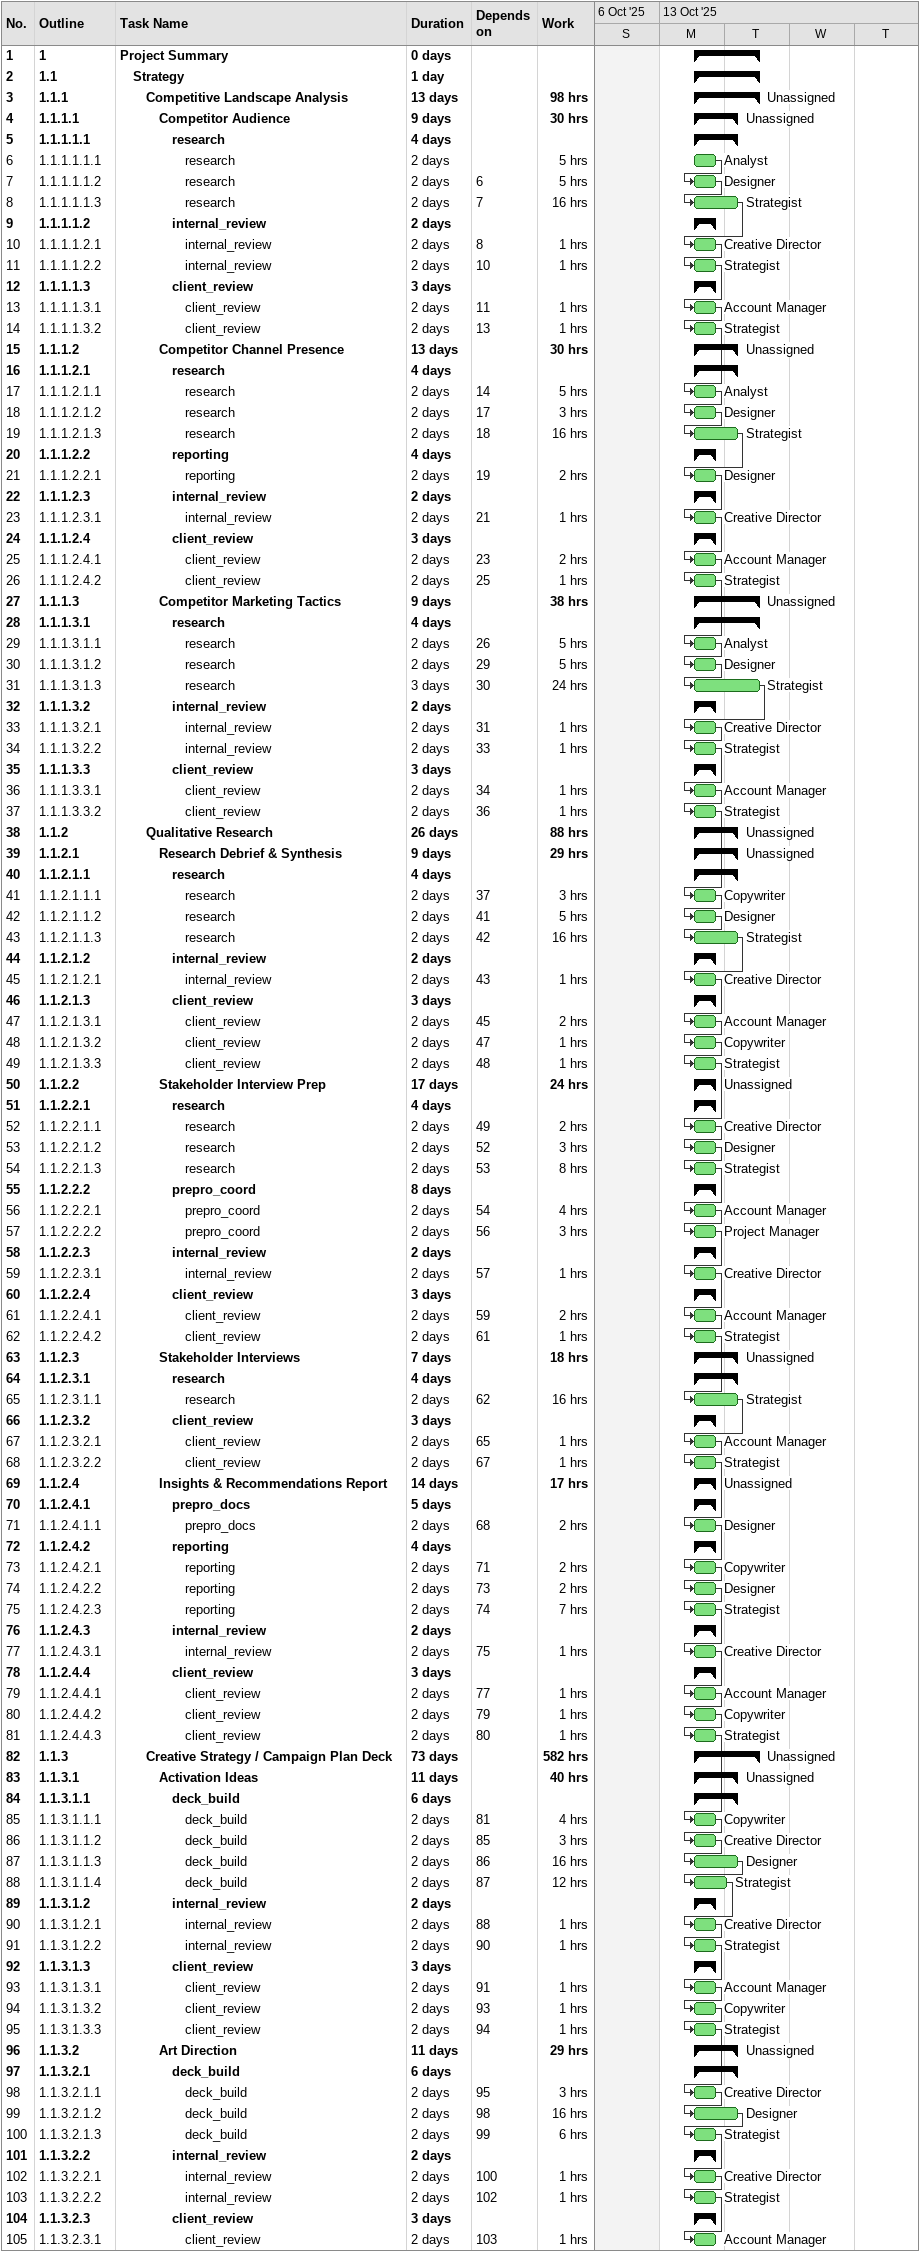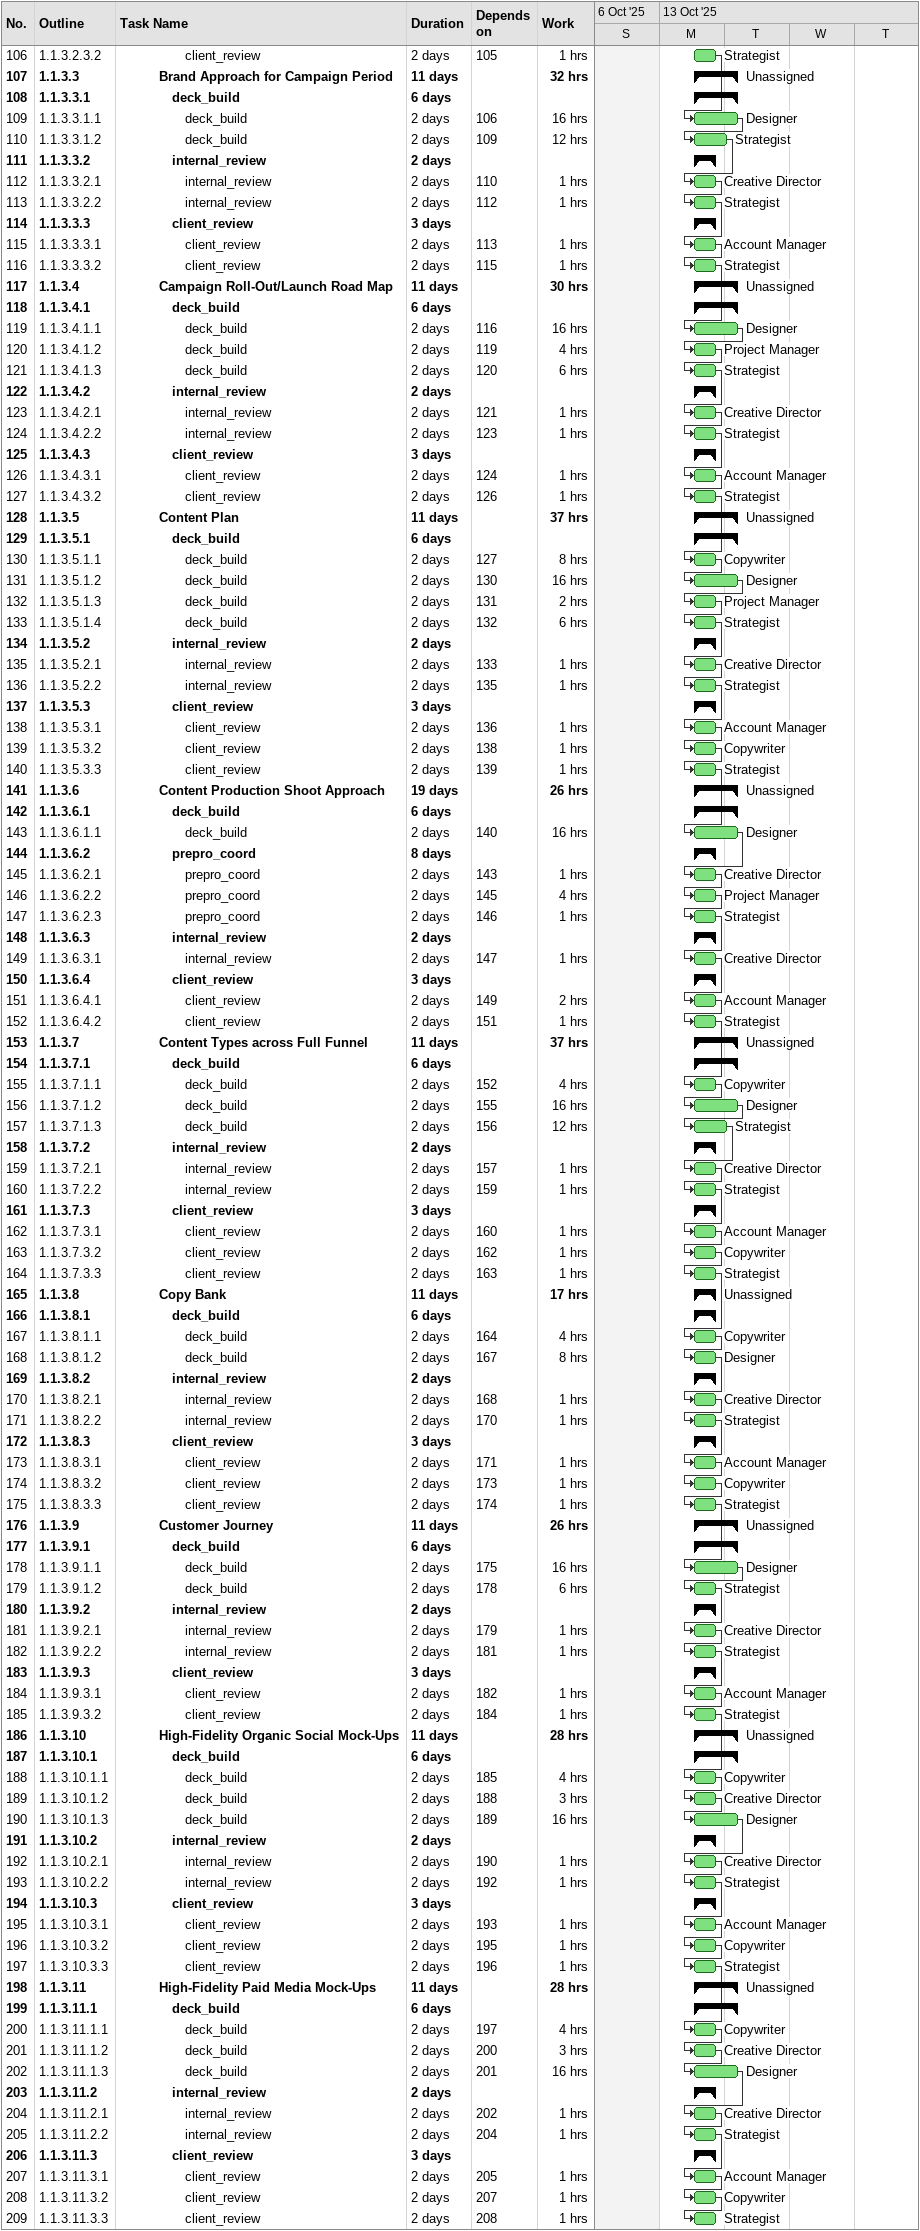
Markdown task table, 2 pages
| ID | WBS | Task | Duration | Start | Finish | Predecessors | Resources | Work (h) |
|---|---|---|---|---|---|---|---|---|
| 1 | 1 | **Project Summary** | 0d | 2025-10-13 | 2025-10-14 |  |  |  |
| 2 | 1.1 | **Strategy** | 1d | 2025-10-13 | 2025-10-14 |  |  |  |
| 3 | 1.1.1 | **Competitive Landscape Analysis** | 13d | 2025-10-13 | 2025-10-14 |  | Unassigned | 98 |
| 4 | 1.1.1.1 | **Competitor Audience** | 9d | 2025-10-13 | 2025-10-14 |  | Unassigned | 30 |
| 5 | 1.1.1.1.1 | **research** | 4d | 2025-10-13 | 2025-10-14 |  |  |  |
| 6 | 1.1.1.1.1.1 | research | 2d | 2025-10-13 | 2025-10-13 |  | Analyst | 5 |
| 7 | 1.1.1.1.1.2 | research | 2d | 2025-10-13 | 2025-10-13 | 6 | Designer | 5 |
| 8 | 1.1.1.1.1.3 | research | 2d | 2025-10-13 | 2025-10-14 | 7 | Strategist | 16 |
| 9 | 1.1.1.1.2 | **internal_review** | 2d | 2025-10-13 | 2025-10-13 |  |  |  |
| 10 | 1.1.1.1.2.1 | internal_review | 2d | 2025-10-13 | 2025-10-13 | 8 | Creative Director | 1 |
| 11 | 1.1.1.1.2.2 | internal_review | 2d | 2025-10-13 | 2025-10-13 | 10 | Strategist | 1 |
| 12 | 1.1.1.1.3 | **client_review** | 3d | 2025-10-13 | 2025-10-13 |  |  |  |
| 13 | 1.1.1.1.3.1 | client_review | 2d | 2025-10-13 | 2025-10-13 | 11 | Account Manager | 1 |
| 14 | 1.1.1.1.3.2 | client_review | 2d | 2025-10-13 | 2025-10-13 | 13 | Strategist | 1 |
| 15 | 1.1.1.2 | **Competitor Channel Presence** | 13d | 2025-10-13 | 2025-10-14 |  | Unassigned | 30 |
| 16 | 1.1.1.2.1 | **research** | 4d | 2025-10-13 | 2025-10-14 |  |  |  |
| 17 | 1.1.1.2.1.1 | research | 2d | 2025-10-13 | 2025-10-13 | 14 | Analyst | 5 |
| 18 | 1.1.1.2.1.2 | research | 2d | 2025-10-13 | 2025-10-13 | 17 | Designer | 3 |
| 19 | 1.1.1.2.1.3 | research | 2d | 2025-10-13 | 2025-10-14 | 18 | Strategist | 16 |
| 20 | 1.1.1.2.2 | **reporting** | 4d | 2025-10-13 | 2025-10-13 |  |  |  |
| 21 | 1.1.1.2.2.1 | reporting | 2d | 2025-10-13 | 2025-10-13 | 19 | Designer | 2 |
| 22 | 1.1.1.2.3 | **internal_review** | 2d | 2025-10-13 | 2025-10-13 |  |  |  |
| 23 | 1.1.1.2.3.1 | internal_review | 2d | 2025-10-13 | 2025-10-13 | 21 | Creative Director | 1 |
| 24 | 1.1.1.2.4 | **client_review** | 3d | 2025-10-13 | 2025-10-13 |  |  |  |
| 25 | 1.1.1.2.4.1 | client_review | 2d | 2025-10-13 | 2025-10-13 | 23 | Account Manager | 2 |
| 26 | 1.1.1.2.4.2 | client_review | 2d | 2025-10-13 | 2025-10-13 | 25 | Strategist | 1 |
| 27 | 1.1.1.3 | **Competitor Marketing Tactics** | 9d | 2025-10-13 | 2025-10-14 |  | Unassigned | 38 |
| 28 | 1.1.1.3.1 | **research** | 4d | 2025-10-13 | 2025-10-14 |  |  |  |
| 29 | 1.1.1.3.1.1 | research | 2d | 2025-10-13 | 2025-10-13 | 26 | Analyst | 5 |
| 30 | 1.1.1.3.1.2 | research | 2d | 2025-10-13 | 2025-10-13 | 29 | Designer | 5 |
| 31 | 1.1.1.3.1.3 | research | 3d | 2025-10-13 | 2025-10-14 | 30 | Strategist | 24 |
| 32 | 1.1.1.3.2 | **internal_review** | 2d | 2025-10-13 | 2025-10-13 |  |  |  |
| 33 | 1.1.1.3.2.1 | internal_review | 2d | 2025-10-13 | 2025-10-13 | 31 | Creative Director | 1 |
| 34 | 1.1.1.3.2.2 | internal_review | 2d | 2025-10-13 | 2025-10-13 | 33 | Strategist | 1 |
| 35 | 1.1.1.3.3 | **client_review** | 3d | 2025-10-13 | 2025-10-13 |  |  |  |
| 36 | 1.1.1.3.3.1 | client_review | 2d | 2025-10-13 | 2025-10-13 | 34 | Account Manager | 1 |
| 37 | 1.1.1.3.3.2 | client_review | 2d | 2025-10-13 | 2025-10-13 | 36 | Strategist | 1 |
| 38 | 1.1.2 | **Qualitative Research** | 26d | 2025-10-13 | 2025-10-14 |  | Unassigned | 88 |
| 39 | 1.1.2.1 | **Research Debrief & Synthesis** | 9d | 2025-10-13 | 2025-10-14 |  | Unassigned | 29 |
| 40 | 1.1.2.1.1 | **research** | 4d | 2025-10-13 | 2025-10-14 |  |  |  |
| 41 | 1.1.2.1.1.1 | research | 2d | 2025-10-13 | 2025-10-13 | 37 | Copywriter | 3 |
| 42 | 1.1.2.1.1.2 | research | 2d | 2025-10-13 | 2025-10-13 | 41 | Designer | 5 |
| 43 | 1.1.2.1.1.3 | research | 2d | 2025-10-13 | 2025-10-14 | 42 | Strategist | 16 |
| 44 | 1.1.2.1.2 | **internal_review** | 2d | 2025-10-13 | 2025-10-13 |  |  |  |
| 45 | 1.1.2.1.2.1 | internal_review | 2d | 2025-10-13 | 2025-10-13 | 43 | Creative Director | 1 |
| 46 | 1.1.2.1.3 | **client_review** | 3d | 2025-10-13 | 2025-10-13 |  |  |  |
| 47 | 1.1.2.1.3.1 | client_review | 2d | 2025-10-13 | 2025-10-13 | 45 | Account Manager | 2 |
| 48 | 1.1.2.1.3.2 | client_review | 2d | 2025-10-13 | 2025-10-13 | 47 | Copywriter | 1 |
| 49 | 1.1.2.1.3.3 | client_review | 2d | 2025-10-13 | 2025-10-13 | 48 | Strategist | 1 |
| 50 | 1.1.2.2 | **Stakeholder Interview Prep** | 17d | 2025-10-13 | 2025-10-13 |  | Unassigned | 24 |
| 51 | 1.1.2.2.1 | **research** | 4d | 2025-10-13 | 2025-10-13 |  |  |  |
| 52 | 1.1.2.2.1.1 | research | 2d | 2025-10-13 | 2025-10-13 | 49 | Creative Director | 2 |
| 53 | 1.1.2.2.1.2 | research | 2d | 2025-10-13 | 2025-10-13 | 52 | Designer | 3 |
| 54 | 1.1.2.2.1.3 | research | 2d | 2025-10-13 | 2025-10-13 | 53 | Strategist | 8 |
| 55 | 1.1.2.2.2 | **prepro_coord** | 8d | 2025-10-13 | 2025-10-13 |  |  |  |
| 56 | 1.1.2.2.2.1 | prepro_coord | 2d | 2025-10-13 | 2025-10-13 | 54 | Account Manager | 4 |
| 57 | 1.1.2.2.2.2 | prepro_coord | 2d | 2025-10-13 | 2025-10-13 | 56 | Project Manager | 3 |
| 58 | 1.1.2.2.3 | **internal_review** | 2d | 2025-10-13 | 2025-10-13 |  |  |  |
| 59 | 1.1.2.2.3.1 | internal_review | 2d | 2025-10-13 | 2025-10-13 | 57 | Creative Director | 1 |
| 60 | 1.1.2.2.4 | **client_review** | 3d | 2025-10-13 | 2025-10-13 |  |  |  |
| 61 | 1.1.2.2.4.1 | client_review | 2d | 2025-10-13 | 2025-10-13 | 59 | Account Manager | 2 |
| 62 | 1.1.2.2.4.2 | client_review | 2d | 2025-10-13 | 2025-10-13 | 61 | Strategist | 1 |
| 63 | 1.1.2.3 | **Stakeholder Interviews** | 7d | 2025-10-13 | 2025-10-14 |  | Unassigned | 18 |
| 64 | 1.1.2.3.1 | **research** | 4d | 2025-10-13 | 2025-10-14 |  |  |  |
| 65 | 1.1.2.3.1.1 | research | 2d | 2025-10-13 | 2025-10-14 | 62 | Strategist | 16 |
| 66 | 1.1.2.3.2 | **client_review** | 3d | 2025-10-13 | 2025-10-13 |  |  |  |
| 67 | 1.1.2.3.2.1 | client_review | 2d | 2025-10-13 | 2025-10-13 | 65 | Account Manager | 1 |
| 68 | 1.1.2.3.2.2 | client_review | 2d | 2025-10-13 | 2025-10-13 | 67 | Strategist | 1 |
| 69 | 1.1.2.4 | **Insights & Recommendations Report** | 14d | 2025-10-13 | 2025-10-13 |  | Unassigned | 17 |
| 70 | 1.1.2.4.1 | **prepro_docs** | 5d | 2025-10-13 | 2025-10-13 |  |  |  |
| 71 | 1.1.2.4.1.1 | prepro_docs | 2d | 2025-10-13 | 2025-10-13 | 68 | Designer | 2 |
| 72 | 1.1.2.4.2 | **reporting** | 4d | 2025-10-13 | 2025-10-13 |  |  |  |
| 73 | 1.1.2.4.2.1 | reporting | 2d | 2025-10-13 | 2025-10-13 | 71 | Copywriter | 2 |
| 74 | 1.1.2.4.2.2 | reporting | 2d | 2025-10-13 | 2025-10-13 | 73 | Designer | 2 |
| 75 | 1.1.2.4.2.3 | reporting | 2d | 2025-10-13 | 2025-10-13 | 74 | Strategist | 7 |
| 76 | 1.1.2.4.3 | **internal_review** | 2d | 2025-10-13 | 2025-10-13 |  |  |  |
| 77 | 1.1.2.4.3.1 | internal_review | 2d | 2025-10-13 | 2025-10-13 | 75 | Creative Director | 1 |
| 78 | 1.1.2.4.4 | **client_review** | 3d | 2025-10-13 | 2025-10-13 |  |  |  |
| 79 | 1.1.2.4.4.1 | client_review | 2d | 2025-10-13 | 2025-10-13 | 77 | Account Manager | 1 |
| 80 | 1.1.2.4.4.2 | client_review | 2d | 2025-10-13 | 2025-10-13 | 79 | Copywriter | 1 |
| 81 | 1.1.2.4.4.3 | client_review | 2d | 2025-10-13 | 2025-10-13 | 80 | Strategist | 1 |
| 82 | 1.1.3 | **Creative Strategy / Campaign Plan Deck** | 73d | 2025-10-13 | 2025-10-14 |  | Unassigned | 582 |
| 83 | 1.1.3.1 | **Activation Ideas** | 11d | 2025-10-13 | 2025-10-14 |  | Unassigned | 40 |
| 84 | 1.1.3.1.1 | **deck_build** | 6d | 2025-10-13 | 2025-10-14 |  |  |  |
| 85 | 1.1.3.1.1.1 | deck_build | 2d | 2025-10-13 | 2025-10-13 | 81 | Copywriter | 4 |
| 86 | 1.1.3.1.1.2 | deck_build | 2d | 2025-10-13 | 2025-10-13 | 85 | Creative Director | 3 |
| 87 | 1.1.3.1.1.3 | deck_build | 2d | 2025-10-13 | 2025-10-14 | 86 | Designer | 16 |
| 88 | 1.1.3.1.1.4 | deck_build | 2d | 2025-10-13 | 2025-10-14 | 87 | Strategist | 12 |
| 89 | 1.1.3.1.2 | **internal_review** | 2d | 2025-10-13 | 2025-10-13 |  |  |  |
| 90 | 1.1.3.1.2.1 | internal_review | 2d | 2025-10-13 | 2025-10-13 | 88 | Creative Director | 1 |
| 91 | 1.1.3.1.2.2 | internal_review | 2d | 2025-10-13 | 2025-10-13 | 90 | Strategist | 1 |
| 92 | 1.1.3.1.3 | **client_review** | 3d | 2025-10-13 | 2025-10-13 |  |  |  |
| 93 | 1.1.3.1.3.1 | client_review | 2d | 2025-10-13 | 2025-10-13 | 91 | Account Manager | 1 |
| 94 | 1.1.3.1.3.2 | client_review | 2d | 2025-10-13 | 2025-10-13 | 93 | Copywriter | 1 |
| 95 | 1.1.3.1.3.3 | client_review | 2d | 2025-10-13 | 2025-10-13 | 94 | Strategist | 1 |
| 96 | 1.1.3.2 | **Art Direction** | 11d | 2025-10-13 | 2025-10-14 |  | Unassigned | 29 |
| 97 | 1.1.3.2.1 | **deck_build** | 6d | 2025-10-13 | 2025-10-14 |  |  |  |
| 98 | 1.1.3.2.1.1 | deck_build | 2d | 2025-10-13 | 2025-10-13 | 95 | Creative Director | 3 |
| 99 | 1.1.3.2.1.2 | deck_build | 2d | 2025-10-13 | 2025-10-14 | 98 | Designer | 16 |
| 100 | 1.1.3.2.1.3 | deck_build | 2d | 2025-10-13 | 2025-10-13 | 99 | Strategist | 6 |
| 101 | 1.1.3.2.2 | **internal_review** | 2d | 2025-10-13 | 2025-10-13 |  |  |  |
| 102 | 1.1.3.2.2.1 | internal_review | 2d | 2025-10-13 | 2025-10-13 | 100 | Creative Director | 1 |
| 103 | 1.1.3.2.2.2 | internal_review | 2d | 2025-10-13 | 2025-10-13 | 102 | Strategist | 1 |
| 104 | 1.1.3.2.3 | **client_review** | 3d | 2025-10-13 | 2025-10-13 |  |  |  |
| 105 | 1.1.3.2.3.1 | client_review | 2d | 2025-10-13 | 2025-10-13 | 103 | Account Manager | 1 |
| 106 | 1.1.3.2.3.2 | client_review | 2d | 2025-10-13 | 2025-10-13 | 105 | Strategist | 1 |
| 107 | 1.1.3.3 | **Brand Approach for Campaign Period** | 11d | 2025-10-13 | 2025-10-14 |  | Unassigned | 32 |
| 108 | 1.1.3.3.1 | **deck_build** | 6d | 2025-10-13 | 2025-10-14 |  |  |  |
| 109 | 1.1.3.3.1.1 | deck_build | 2d | 2025-10-13 | 2025-10-14 | 106 | Designer | 16 |
| 110 | 1.1.3.3.1.2 | deck_build | 2d | 2025-10-13 | 2025-10-14 | 109 | Strategist | 12 |
| 111 | 1.1.3.3.2 | **internal_review** | 2d | 2025-10-13 | 2025-10-13 |  |  |  |
| 112 | 1.1.3.3.2.1 | internal_review | 2d | 2025-10-13 | 2025-10-13 | 110 | Creative Director | 1 |
| 113 | 1.1.3.3.2.2 | internal_review | 2d | 2025-10-13 | 2025-10-13 | 112 | Strategist | 1 |
| 114 | 1.1.3.3.3 | **client_review** | 3d | 2025-10-13 | 2025-10-13 |  |  |  |
| 115 | 1.1.3.3.3.1 | client_review | 2d | 2025-10-13 | 2025-10-13 | 113 | Account Manager | 1 |
| 116 | 1.1.3.3.3.2 | client_review | 2d | 2025-10-13 | 2025-10-13 | 115 | Strategist | 1 |
| 117 | 1.1.3.4 | **Campaign Roll-Out/Launch Road Map** | 11d | 2025-10-13 | 2025-10-14 |  | Unassigned | 30 |
| 118 | 1.1.3.4.1 | **deck_build** | 6d | 2025-10-13 | 2025-10-14 |  |  |  |
| 119 | 1.1.3.4.1.1 | deck_build | 2d | 2025-10-13 | 2025-10-14 | 116 | Designer | 16 |
| 120 | 1.1.3.4.1.2 | deck_build | 2d | 2025-10-13 | 2025-10-13 | 119 | Project Manager | 4 |
| 121 | 1.1.3.4.1.3 | deck_build | 2d | 2025-10-13 | 2025-10-13 | 120 | Strategist | 6 |
| 122 | 1.1.3.4.2 | **internal_review** | 2d | 2025-10-13 | 2025-10-13 |  |  |  |
| 123 | 1.1.3.4.2.1 | internal_review | 2d | 2025-10-13 | 2025-10-13 | 121 | Creative Director | 1 |
| 124 | 1.1.3.4.2.2 | internal_review | 2d | 2025-10-13 | 2025-10-13 | 123 | Strategist | 1 |
| 125 | 1.1.3.4.3 | **client_review** | 3d | 2025-10-13 | 2025-10-13 |  |  |  |
| 126 | 1.1.3.4.3.1 | client_review | 2d | 2025-10-13 | 2025-10-13 | 124 | Account Manager | 1 |
| 127 | 1.1.3.4.3.2 | client_review | 2d | 2025-10-13 | 2025-10-13 | 126 | Strategist | 1 |
| 128 | 1.1.3.5 | **Content Plan** | 11d | 2025-10-13 | 2025-10-14 |  | Unassigned | 37 |
| 129 | 1.1.3.5.1 | **deck_build** | 6d | 2025-10-13 | 2025-10-14 |  |  |  |
| 130 | 1.1.3.5.1.1 | deck_build | 2d | 2025-10-13 | 2025-10-13 | 127 | Copywriter | 8 |
| 131 | 1.1.3.5.1.2 | deck_build | 2d | 2025-10-13 | 2025-10-14 | 130 | Designer | 16 |
| 132 | 1.1.3.5.1.3 | deck_build | 2d | 2025-10-13 | 2025-10-13 | 131 | Project Manager | 2 |
| 133 | 1.1.3.5.1.4 | deck_build | 2d | 2025-10-13 | 2025-10-13 | 132 | Strategist | 6 |
| 134 | 1.1.3.5.2 | **internal_review** | 2d | 2025-10-13 | 2025-10-13 |  |  |  |
| 135 | 1.1.3.5.2.1 | internal_review | 2d | 2025-10-13 | 2025-10-13 | 133 | Creative Director | 1 |
| 136 | 1.1.3.5.2.2 | internal_review | 2d | 2025-10-13 | 2025-10-13 | 135 | Strategist | 1 |
| 137 | 1.1.3.5.3 | **client_review** | 3d | 2025-10-13 | 2025-10-13 |  |  |  |
| 138 | 1.1.3.5.3.1 | client_review | 2d | 2025-10-13 | 2025-10-13 | 136 | Account Manager | 1 |
| 139 | 1.1.3.5.3.2 | client_review | 2d | 2025-10-13 | 2025-10-13 | 138 | Copywriter | 1 |
| 140 | 1.1.3.5.3.3 | client_review | 2d | 2025-10-13 | 2025-10-13 | 139 | Strategist | 1 |
| 141 | 1.1.3.6 | **Content Production Shoot Approach** | 19d | 2025-10-13 | 2025-10-14 |  | Unassigned | 26 |
| 142 | 1.1.3.6.1 | **deck_build** | 6d | 2025-10-13 | 2025-10-14 |  |  |  |
| 143 | 1.1.3.6.1.1 | deck_build | 2d | 2025-10-13 | 2025-10-14 | 140 | Designer | 16 |
| 144 | 1.1.3.6.2 | **prepro_coord** | 8d | 2025-10-13 | 2025-10-13 |  |  |  |
| 145 | 1.1.3.6.2.1 | prepro_coord | 2d | 2025-10-13 | 2025-10-13 | 143 | Creative Director | 1 |
| 146 | 1.1.3.6.2.2 | prepro_coord | 2d | 2025-10-13 | 2025-10-13 | 145 | Project Manager | 4 |
| 147 | 1.1.3.6.2.3 | prepro_coord | 2d | 2025-10-13 | 2025-10-13 | 146 | Strategist | 1 |
| 148 | 1.1.3.6.3 | **internal_review** | 2d | 2025-10-13 | 2025-10-13 |  |  |  |
| 149 | 1.1.3.6.3.1 | internal_review | 2d | 2025-10-13 | 2025-10-13 | 147 | Creative Director | 1 |
| 150 | 1.1.3.6.4 | **client_review** | 3d | 2025-10-13 | 2025-10-13 |  |  |  |
| 151 | 1.1.3.6.4.1 | client_review | 2d | 2025-10-13 | 2025-10-13 | 149 | Account Manager | 2 |
| 152 | 1.1.3.6.4.2 | client_review | 2d | 2025-10-13 | 2025-10-13 | 151 | Strategist | 1 |
| 153 | 1.1.3.7 | **Content Types across Full Funnel** | 11d | 2025-10-13 | 2025-10-14 |  | Unassigned | 37 |
| 154 | 1.1.3.7.1 | **deck_build** | 6d | 2025-10-13 | 2025-10-14 |  |  |  |
| 155 | 1.1.3.7.1.1 | deck_build | 2d | 2025-10-13 | 2025-10-13 | 152 | Copywriter | 4 |
| 156 | 1.1.3.7.1.2 | deck_build | 2d | 2025-10-13 | 2025-10-14 | 155 | Designer | 16 |
| 157 | 1.1.3.7.1.3 | deck_build | 2d | 2025-10-13 | 2025-10-14 | 156 | Strategist | 12 |
| 158 | 1.1.3.7.2 | **internal_review** | 2d | 2025-10-13 | 2025-10-13 |  |  |  |
| 159 | 1.1.3.7.2.1 | internal_review | 2d | 2025-10-13 | 2025-10-13 | 157 | Creative Director | 1 |
| 160 | 1.1.3.7.2.2 | internal_review | 2d | 2025-10-13 | 2025-10-13 | 159 | Strategist | 1 |
| 161 | 1.1.3.7.3 | **client_review** | 3d | 2025-10-13 | 2025-10-13 |  |  |  |
| 162 | 1.1.3.7.3.1 | client_review | 2d | 2025-10-13 | 2025-10-13 | 160 | Account Manager | 1 |
| 163 | 1.1.3.7.3.2 | client_review | 2d | 2025-10-13 | 2025-10-13 | 162 | Copywriter | 1 |
| 164 | 1.1.3.7.3.3 | client_review | 2d | 2025-10-13 | 2025-10-13 | 163 | Strategist | 1 |
| 165 | 1.1.3.8 | **Copy Bank** | 11d | 2025-10-13 | 2025-10-13 |  | Unassigned | 17 |
| 166 | 1.1.3.8.1 | **deck_build** | 6d | 2025-10-13 | 2025-10-13 |  |  |  |
| 167 | 1.1.3.8.1.1 | deck_build | 2d | 2025-10-13 | 2025-10-13 | 164 | Copywriter | 4 |
| 168 | 1.1.3.8.1.2 | deck_build | 2d | 2025-10-13 | 2025-10-13 | 167 | Designer | 8 |
| 169 | 1.1.3.8.2 | **internal_review** | 2d | 2025-10-13 | 2025-10-13 |  |  |  |
| 170 | 1.1.3.8.2.1 | internal_review | 2d | 2025-10-13 | 2025-10-13 | 168 | Creative Director | 1 |
| 171 | 1.1.3.8.2.2 | internal_review | 2d | 2025-10-13 | 2025-10-13 | 170 | Strategist | 1 |
| 172 | 1.1.3.8.3 | **client_review** | 3d | 2025-10-13 | 2025-10-13 |  |  |  |
| 173 | 1.1.3.8.3.1 | client_review | 2d | 2025-10-13 | 2025-10-13 | 171 | Account Manager | 1 |
| 174 | 1.1.3.8.3.2 | client_review | 2d | 2025-10-13 | 2025-10-13 | 173 | Copywriter | 1 |
| 175 | 1.1.3.8.3.3 | client_review | 2d | 2025-10-13 | 2025-10-13 | 174 | Strategist | 1 |
| 176 | 1.1.3.9 | **Customer Journey** | 11d | 2025-10-13 | 2025-10-14 |  | Unassigned | 26 |
| 177 | 1.1.3.9.1 | **deck_build** | 6d | 2025-10-13 | 2025-10-14 |  |  |  |
| 178 | 1.1.3.9.1.1 | deck_build | 2d | 2025-10-13 | 2025-10-14 | 175 | Designer | 16 |
| 179 | 1.1.3.9.1.2 | deck_build | 2d | 2025-10-13 | 2025-10-13 | 178 | Strategist | 6 |
| 180 | 1.1.3.9.2 | **internal_review** | 2d | 2025-10-13 | 2025-10-13 |  |  |  |
| 181 | 1.1.3.9.2.1 | internal_review | 2d | 2025-10-13 | 2025-10-13 | 179 | Creative Director | 1 |
| 182 | 1.1.3.9.2.2 | internal_review | 2d | 2025-10-13 | 2025-10-13 | 181 | Strategist | 1 |
| 183 | 1.1.3.9.3 | **client_review** | 3d | 2025-10-13 | 2025-10-13 |  |  |  |
| 184 | 1.1.3.9.3.1 | client_review | 2d | 2025-10-13 | 2025-10-13 | 182 | Account Manager | 1 |
| 185 | 1.1.3.9.3.2 | client_review | 2d | 2025-10-13 | 2025-10-13 | 184 | Strategist | 1 |
| 186 | 1.1.3.10 | **High-Fidelity Organic Social Mock-Ups** | 11d | 2025-10-13 | 2025-10-14 |  | Unassigned | 28 |
| 187 | 1.1.3.10.1 | **deck_build** | 6d | 2025-10-13 | 2025-10-14 |  |  |  |
| 188 | 1.1.3.10.1.1 | deck_build | 2d | 2025-10-13 | 2025-10-13 | 185 | Copywriter | 4 |
| 189 | 1.1.3.10.1.2 | deck_build | 2d | 2025-10-13 | 2025-10-13 | 188 | Creative Director | 3 |
| 190 | 1.1.3.10.1.3 | deck_build | 2d | 2025-10-13 | 2025-10-14 | 189 | Designer | 16 |
| 191 | 1.1.3.10.2 | **internal_review** | 2d | 2025-10-13 | 2025-10-13 |  |  |  |
| 192 | 1.1.3.10.2.1 | internal_review | 2d | 2025-10-13 | 2025-10-13 | 190 | Creative Director | 1 |
| 193 | 1.1.3.10.2.2 | internal_review | 2d | 2025-10-13 | 2025-10-13 | 192 | Strategist | 1 |
| 194 | 1.1.3.10.3 | **client_review** | 3d | 2025-10-13 | 2025-10-13 |  |  |  |
| 195 | 1.1.3.10.3.1 | client_review | 2d | 2025-10-13 | 2025-10-13 | 193 | Account Manager | 1 |
| 196 | 1.1.3.10.3.2 | client_review | 2d | 2025-10-13 | 2025-10-13 | 195 | Copywriter | 1 |
| 197 | 1.1.3.10.3.3 | client_review | 2d | 2025-10-13 | 2025-10-13 | 196 | Strategist | 1 |
| 198 | 1.1.3.11 | **High-Fidelity Paid Media Mock-Ups** | 11d | 2025-10-13 | 2025-10-14 |  | Unassigned | 28 |
| 199 | 1.1.3.11.1 | **deck_build** | 6d | 2025-10-13 | 2025-10-14 |  |  |  |
| 200 | 1.1.3.11.1.1 | deck_build | 2d | 2025-10-13 | 2025-10-13 | 197 | Copywriter | 4 |
| 201 | 1.1.3.11.1.2 | deck_build | 2d | 2025-10-13 | 2025-10-13 | 200 | Creative Director | 3 |
| 202 | 1.1.3.11.1.3 | deck_build | 2d | 2025-10-13 | 2025-10-14 | 201 | Designer | 16 |
| 203 | 1.1.3.11.2 | **internal_review** | 2d | 2025-10-13 | 2025-10-13 |  |  |  |
| 204 | 1.1.3.11.2.1 | internal_review | 2d | 2025-10-13 | 2025-10-13 | 202 | Creative Director | 1 |
| 205 | 1.1.3.11.2.2 | internal_review | 2d | 2025-10-13 | 2025-10-13 | 204 | Strategist | 1 |
| 206 | 1.1.3.11.3 | **client_review** | 3d | 2025-10-13 | 2025-10-13 |  |  |  |
| 207 | 1.1.3.11.3.1 | client_review | 2d | 2025-10-13 | 2025-10-13 | 205 | Account Manager | 1 |
| 208 | 1.1.3.11.3.2 | client_review | 2d | 2025-10-13 | 2025-10-13 | 207 | Copywriter | 1 |
| 209 | 1.1.3.11.3.3 | client_review | 2d | 2025-10-13 | 2025-10-13 | 208 | Strategist | 1 |
